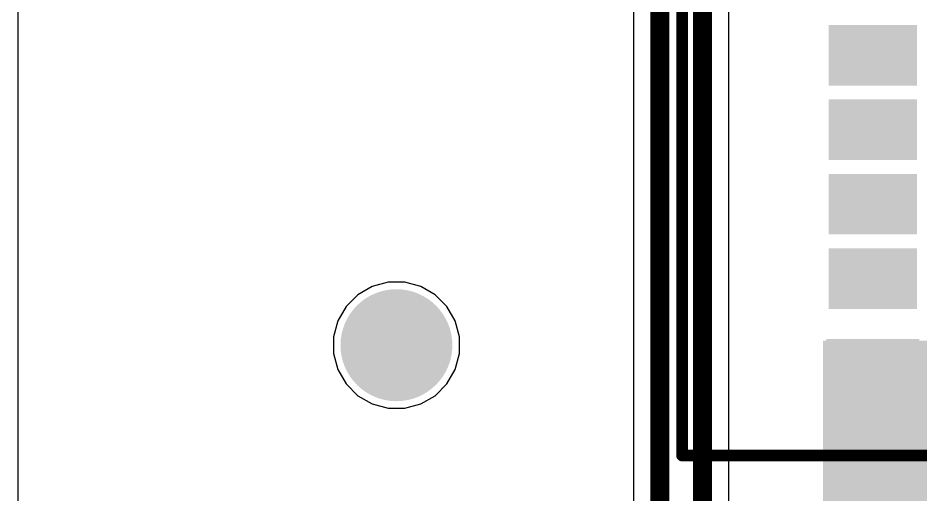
# Model space of a CAD drawing. Header units: millimetres. Extents: x 0 to 212, y 0 to 213.
# Drawn here: x 0.0102 to 0.3924, y 1.2155 to 1.4172 of the extents above; entities that cross this region are included whole.
import ezdxf

# ---------------------------------------------------------------- set-up
doc = ezdxf.new("R2010")
doc.units = ezdxf.units.MM
doc.header["$MEASUREMENT"] = 0
for name, color, linetype in [('BottomLayer', 5, 'Continuous'), ('BottomSolder', 6, 'Continuous'), ('MultiLayer', 9, 'Continuous'), ('PadHoleLayer', 156, 'Continuous'), ('TopLayer', 1, 'Continuous'), ('TopOverlay', 2, 'Continuous'), ('TopPaste', 8, 'Continuous'), ('TopSolder', 216, 'Continuous')]:
    doc.layers.add(name, color=color, linetype=linetype)

# ---------------------------------------------------------------- blocks, each defined once
blk = doc.blocks.new('ESP32_C3_MINI_1U_H4__9')
at = {"layer": 'TopLayer'}
for points in [[(-0.25197, 0.2126), (-0.21653, 0.2126), (-0.21653, 0.17716), (-0.25197, 0.17716)], [(-0.19981, 0.17815), (-0.19981, 0.21161), (-0.17815, 0.21161), (-0.17815, 0.17815)], [(-0.16831, 0.17815), (-0.16831, 0.21161), (-0.14665, 0.21161), (-0.14665, 0.17815)], [(-0.13681, 0.17815), (-0.13681, 0.21161), (-0.11515, 0.21161), (-0.11515, 0.17815)], [(-0.10531, 0.17815), (-0.10531, 0.21161), (-0.08365, 0.21161), (-0.08365, 0.17815)]]:
    blk.add_hatch(color=1, dxfattribs=at).paths.add_polyline_path(points)
at = {"layer": 'TopPaste'}
for points in [[(-0.25197, 0.2126), (-0.21653, 0.2126), (-0.21653, 0.17716), (-0.25197, 0.17716)], [(-0.19981, 0.17815), (-0.19981, 0.21161), (-0.17815, 0.21161), (-0.17815, 0.17815)], [(-0.16831, 0.17815), (-0.16831, 0.21161), (-0.14665, 0.21161), (-0.14665, 0.17815)], [(-0.13681, 0.17815), (-0.13681, 0.21161), (-0.11515, 0.21161), (-0.11515, 0.17815)], [(-0.10531, 0.17815), (-0.10531, 0.21161), (-0.08365, 0.21161), (-0.08365, 0.17815)]]:
    blk.add_hatch(color=8, dxfattribs=at).paths.add_polyline_path(points)
at = {"layer": 'TopSolder'}
for points in [[(-0.25394, 0.21457), (-0.21456, 0.21457), (-0.21456, 0.17519), (-0.25394, 0.17519)], [(-0.20178, 0.17618), (-0.20178, 0.21358), (-0.17618, 0.21358), (-0.17618, 0.17618)], [(-0.17028, 0.17618), (-0.17028, 0.21358), (-0.14468, 0.21358), (-0.14468, 0.17618)], [(-0.13878, 0.17618), (-0.13878, 0.21358), (-0.11318, 0.21358), (-0.11318, 0.17618)], [(-0.10728, 0.17618), (-0.10728, 0.21358), (-0.08168, 0.21358), (-0.08168, 0.17618)]]:
    blk.add_hatch(color=216, dxfattribs=at).paths.add_polyline_path(points)
at = {"layer": 'TopOverlay', "const_width": 0.005}
for points in [[(-0.26378, 0.27559), (0.26377, 0.27559)], [(-0.26378, 0.27559), (-0.26378, 0.13582)]]:
    blk.add_lwpolyline(points, dxfattribs=at)
at = {"layer": 'TopOverlay', "const_width": 0.0025}
blk.add_lwpolyline([(-0.26503, 0.27559, 1), (-0.26253, 0.27559, 1)], format="xyb", close=True, dxfattribs=at)
blk.add_lwpolyline([(-0.26503, 0.27559, 1), (-0.26253, 0.27559, 1)], format="xyb", close=True, dxfattribs=at)
blk = doc.blocks.new('HX_TF_CARD_H1_8_B_24')
at = {"layer": 'BottomLayer'}
h = blk.add_hatch(color=5, dxfattribs=at)
edge = h.paths.add_edge_path()
edge.add_arc((-0.19488, 0.21654), 0.01969, 0, 360)
at = {"layer": 'BottomSolder'}
h = blk.add_hatch(color=6, dxfattribs=at)
edge = h.paths.add_edge_path()
edge.add_arc((-0.19488, 0.21654), 0.02369, 0, 360)
at = {"layer": 'MultiLayer'}
h = blk.add_hatch(color=9, dxfattribs=at)
edge = h.paths.add_edge_path()
edge.add_arc((-0.19488, 0.21654), 0.01969, 0, 360)
at = {"layer": 'PadHoleLayer'}
h = blk.add_hatch(color=156, dxfattribs=at)
edge = h.paths.add_edge_path()
edge.add_arc((-0.19488, 0.21654), 0.01969, 0, 360)
at = {"layer": 'TopLayer'}
h = blk.add_hatch(color=1, dxfattribs=at)
edge = h.paths.add_edge_path()
edge.add_arc((-0.19488, 0.21654), 0.01969, 0, 360)
at = {"layer": 'TopSolder'}
h = blk.add_hatch(color=216, dxfattribs=at)
edge = h.paths.add_edge_path()
edge.add_arc((-0.19488, 0.21654), 0.02369, 0, 360)

msp = doc.modelspace()

# ---------------------------------------------------------------- hatches: boundary and pattern name
at = {"layer": 'TopLayer'}
msp.add_hatch(color=1, dxfattribs=at).paths.add_polyline_path([(0.35092, 1.1447), (0.45192, 1.1447), (0.45192, 1.2807), (0.35092, 1.2807)])

# ---------------------------------------------------------------- linework, layer by layer
at = {"layer": 'BottomLayer'}
for p, q in [((0.0102, 0.0102), (0.0102, 1.96867)), ((0.2707, 1.55516), (0.2707, 1.1678)), ((0.31113, 1.1557), (0.31113, 1.54306)), ((0.16008, 1.30369), (0.154, 1.30018)), ((0.16687, 1.30551), (0.16008, 1.30369)), ((0.1739, 1.30551), (0.16687, 1.30551)), ((0.18068, 1.30369), (0.1739, 1.30551)), ((0.18677, 1.30018), (0.18068, 1.30369)), ((0.154, 1.30018), (0.14903, 1.29521)), ((0.19174, 1.29521), (0.18677, 1.30018)), ((0.14903, 1.29521), (0.14552, 1.28913)), ((0.19525, 1.28913), (0.19174, 1.29521)), ((0.14552, 1.28913), (0.1437, 1.28234)), ((0.19707, 1.28234), (0.19525, 1.28913)), ((0.1437, 1.28234), (0.1437, 1.27531)), ((0.19707, 1.27531), (0.19707, 1.28234)), ((0.1437, 1.27531), (0.14552, 1.26853)), ((0.19525, 1.26853), (0.19707, 1.27531)), ((0.14552, 1.26853), (0.14903, 1.26244)), ((0.19174, 1.26244), (0.19525, 1.26853)), ((0.14903, 1.26244), (0.154, 1.25747)), ((0.18677, 1.25747), (0.19174, 1.26244)), ((0.154, 1.25747), (0.16008, 1.25396)), ((0.16008, 1.25396), (0.16687, 1.25214)), ((0.1739, 1.25214), (0.18068, 1.25396)), ((0.18068, 1.25396), (0.18677, 1.25747)), ((0.16687, 1.25214), (0.1739, 1.25214))]:
    msp.add_line(p, q, dxfattribs=at)
at = {"layer": 'BottomLayer', "const_width": 0.008}
for points in [[(0.28192, 1.16316), (0.28192, 1.55516)], [(0.29992, 1.1557), (0.29992, 1.5477)]]:
    msp.add_lwpolyline(points, dxfattribs=at)
at = {"layer": 'TopLayer'}
for p, q in [((0.0102, 0.0102), (0.0102, 5.005)), ((0.16008, 1.30369), (0.154, 1.30018)), ((0.16687, 1.30551), (0.16008, 1.30369)), ((0.1739, 1.30551), (0.16687, 1.30551)), ((0.18068, 1.30369), (0.1739, 1.30551)), ((0.18677, 1.30018), (0.18068, 1.30369)), ((0.154, 1.30018), (0.14903, 1.29521)), ((0.19174, 1.29521), (0.18677, 1.30018)), ((0.14903, 1.29521), (0.14552, 1.28913)), ((0.19525, 1.28913), (0.19174, 1.29521)), ((0.14552, 1.28913), (0.1437, 1.28234)), ((0.19707, 1.28234), (0.19525, 1.28913)), ((0.1437, 1.28234), (0.1437, 1.27531)), ((0.19707, 1.27531), (0.19707, 1.28234)), ((0.1437, 1.27531), (0.14552, 1.26853)), ((0.19525, 1.26853), (0.19707, 1.27531)), ((0.14552, 1.26853), (0.14903, 1.26244)), ((0.19174, 1.26244), (0.19525, 1.26853)), ((0.14903, 1.26244), (0.154, 1.25747)), ((0.18677, 1.25747), (0.19174, 1.26244)), ((0.154, 1.25747), (0.16008, 1.25396)), ((0.16008, 1.25396), (0.16687, 1.25214)), ((0.1739, 1.25214), (0.18068, 1.25396)), ((0.18068, 1.25396), (0.18677, 1.25747)), ((0.16687, 1.25214), (0.1739, 1.25214))]:
    msp.add_line(p, q, dxfattribs=at)

# ---------------------------------------------------------------- block references
at = {"rotation": 90}
for name, p in [('ESP32_C3_MINI_1U_H4__9', (0.56692, 1.49595)), ('HX_TF_CARD_H1_8_B_24', (0.38692, 1.4737))]:
    msp.add_blockref(name, p, dxfattribs=at)

doc.saveas('drawing.dxf')
